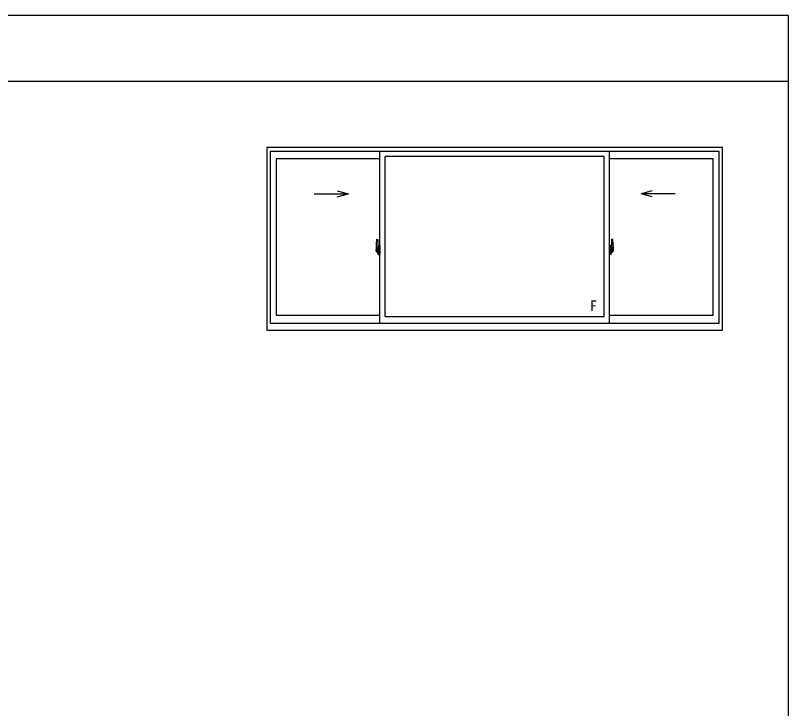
# Model space of a CAD drawing. Units: millimetres, scale not verified. Extents: x -437 to 438, y -281 to 278.
# Drawn here: x 145.5 to 438.2, y -18.6 to 243.9 of the extents above; entities that cross this region are included whole.
import ezdxf
from ezdxf.enums import TextEntityAlignment as Align

# ---------------------------------------------------------------- set-up
doc = ezdxf.new("R2010")
doc.units = ezdxf.units.MM
doc.header["$LTSCALE"] = 2
doc.layers.add('0-5_YKK_A1', color=4, linetype='Continuous')
doc.layers.add('0-7_YKK_ZWAK', color=7, linetype='Continuous')
doc.styles.add('ＭＳ ゴシック', font='')
doc.styles.get('ＭＳ ゴシック').set_extended_font_data('MS Gothic')

msp = doc.modelspace()

# ---------------------------------------------------------------- linework, layer by layer
at = {"layer": '0-5_YKK_A1'}
for p, q in [((283.45, 127.4), (283.45, 192.4)), ((285.45, 129.9), (285.45, 190.5)), ((368.45, 190.5), (285.45, 190.5)), ((368.45, 129.9), (368.45, 190.5)), ((370.45, 127.4), (370.45, 192.4)), ((411.95, 127.4), (411.95, 192.4)), ((409.7, 189.55), (370.45, 189.55)), ((409.7, 130.35), (409.7, 189.55)), ((258.605, 176.396), (271.545, 176.396)), ((267.312, 177.531), (271.545, 176.396)), ((267.312, 175.262), (271.545, 176.396)), ((386.588, 177.531), (382.355, 176.396)), ((395.295, 176.396), (382.355, 176.396)), ((386.588, 175.262), (382.355, 176.396)), ((282.291, 159.059), (282.724, 159.074)), ((282.75, 159.049), (282.75, 155.79)), ((371.15, 159.049), (371.15, 155.79)), ((371.609, 159.059), (371.176, 159.074)), ((282.05, 156.805), (282.05, 154.588)), ((282.638, 155.942), (282.25, 155.942)), ((282.25, 154.883), (282.25, 155.942)), ((282.275, 155.87), (282.638, 155.87)), ((282.275, 154.89), (282.275, 155.87)), ((282.56, 155.493), (282.56, 154.675)), ((282.735, 155.493), (282.56, 155.493)), ((282.575, 155.161), (282.56, 155.161)), ((282.575, 155.047), (282.575, 155.245)), ((282.675, 155.665), (282.675, 155.715)), ((282.675, 155.493), (282.675, 155.271)), ((282.75, 155.374), (282.675, 155.374)), ((282.735, 155.79), (282.735, 155.493)), ((282.75, 155.79), (282.735, 155.79)), ((282.75, 155.83), (282.75, 155.271)), ((282.75, 155.271), (282.75, 155.623)), ((282.75, 155.332), (282.75, 155.567)), ((282.775, 155.648), (282.875, 155.65)), ((282.875, 156.755), (282.875, 155.85)), ((283, 155.85), (282.875, 155.85)), ((282.875, 155.483), (282.875, 155.796)), ((283.025, 155.825), (282.899, 155.821)), ((282.9, 155.825), (282.9, 155.85)), ((283.025, 155.825), (282.9, 155.825)), ((282.923, 155.409), (282.923, 154.741)), ((283, 156.805), (282.925, 156.805)), ((282.935, 155.408), (282.935, 154.392)), ((283.42, 155.449), (282.96, 155.433)), ((283, 156.805), (283, 155.85)), ((283, 156.78), (283.025, 156.78)), ((283.025, 156.81), (283.45, 156.825)), ((283.025, 156.81), (283.025, 155.825)), ((283.025, 156.78), (283.025, 155.825)), ((283.105, 155.565), (283.105, 155.495)), ((283.29, 155.59), (283.13, 155.59)), ((283.13, 155.47), (283.29, 155.47)), ((283.315, 155.565), (283.315, 155.495)), ((283.435, 155.434), (283.435, 154.366)), ((283.435, 155.434), (283.435, 155.429)), ((283.45, 155.213), (283.435, 155.213)), ((283.45, 156.825), (283.45, 153.325)), ((370.875, 156.81), (370.45, 156.825)), ((370.45, 156.825), (370.45, 153.325)), ((370.45, 155.213), (370.465, 155.213)), ((370.465, 155.434), (370.465, 154.366)), ((370.465, 155.434), (370.465, 155.429)), ((370.48, 155.449), (370.94, 155.433)), ((370.585, 155.565), (370.585, 155.495)), ((370.61, 155.59), (370.77, 155.59)), ((370.77, 155.47), (370.61, 155.47)), ((370.795, 155.565), (370.795, 155.495)), ((370.875, 156.81), (370.875, 155.825)), ((370.875, 156.78), (370.875, 155.825)), ((370.9, 156.78), (370.875, 156.78)), ((370.875, 155.825), (371.001, 155.821)), ((370.875, 155.825), (371, 155.825)), ((370.9, 156.805), (370.9, 155.85)), ((370.9, 156.805), (370.975, 156.805)), ((370.9, 155.85), (371.025, 155.85)), ((370.965, 155.408), (370.965, 154.392)), ((370.977, 155.409), (370.977, 154.741)), ((371, 155.825), (371, 155.85)), ((371.025, 156.755), (371.025, 155.85)), ((371.025, 155.483), (371.025, 155.796)), ((371.125, 155.648), (371.025, 155.65)), ((371.15, 155.83), (371.15, 155.271)), ((371.15, 155.79), (371.165, 155.79)), ((371.15, 155.271), (371.15, 155.623)), ((371.15, 155.332), (371.15, 155.567)), ((371.15, 155.374), (371.225, 155.374)), ((371.165, 155.79), (371.165, 155.493)), ((371.165, 155.493), (371.34, 155.493)), ((371.225, 155.665), (371.225, 155.715)), ((371.225, 155.493), (371.225, 155.271)), ((371.262, 155.942), (371.65, 155.942)), ((371.625, 155.87), (371.262, 155.87)), ((371.325, 155.047), (371.325, 155.245)), ((371.325, 155.161), (371.34, 155.161)), ((371.34, 155.493), (371.34, 154.675)), ((371.625, 154.89), (371.625, 155.87)), ((371.65, 154.883), (371.65, 155.942)), ((371.85, 156.805), (371.85, 154.588)), ((282.896, 154.9), (281.86, 154.9)), ((281.878, 154.9), (283.204, 154.9)), ((282.098, 154.538), (282.305, 154.531)), ((282.25, 154.88), (282.25, 154.883)), ((282.251, 154.833), (282.25, 154.88)), ((282.251, 154.843), (282.25, 154.88)), ((282.305, 154.703), (282.305, 154.531)), ((282.52, 154.703), (282.305, 154.703)), ((282.34, 154.634), (282.305, 154.634)), ((282.34, 154.585), (282.575, 154.585)), ((282.34, 154.455), (282.34, 154.585)), ((282.34, 154.439), (282.34, 154.455)), ((282.34, 154.439), (282.629, 154.439)), ((282.45, 154.187), (282.45, 154.137)), ((282.638, 154.137), (282.45, 154.137)), ((282.475, 154.212), (282.638, 154.212)), ((282.52, 154.709), (282.52, 154.675)), ((282.56, 154.709), (282.52, 154.709)), ((282.575, 155.047), (282.675, 155.047)), ((282.575, 155.047), (282.575, 155.047)), ((282.575, 154.973), (282.575, 155.047)), ((282.575, 154.973), (282.675, 154.973)), ((282.575, 154.927), (282.575, 154.973)), ((282.575, 154.927), (282.675, 154.927)), ((282.575, 154.734), (282.575, 154.927)), ((282.575, 154.734), (282.675, 154.734)), ((282.575, 154.679), (282.575, 154.734)), ((282.575, 154.679), (282.675, 154.679)), ((282.575, 154.675), (282.575, 154.679)), ((282.591, 154.9), (283.615, 154.9)), ((282.675, 154.634), (282.663, 154.634)), ((282.675, 155.047), (282.675, 154.249)), ((282.845, 155.047), (282.675, 155.047)), ((282.675, 155.047), (282.675, 155.047)), ((282.675, 154.973), (282.675, 155.047)), ((282.675, 154.927), (282.675, 154.973)), ((282.675, 154.734), (282.675, 154.927)), ((282.675, 154.904), (282.675, 154.634)), ((282.675, 154.679), (282.675, 154.734)), ((282.675, 154.675), (282.675, 154.679)), ((282.675, 154.675), (282.675, 154.544)), ((282.675, 154.544), (282.675, 154.532)), ((282.675, 154.532), (282.675, 154.48)), ((282.75, 154.527), (282.75, 155.047)), ((282.75, 155.047), (282.75, 154.249)), ((282.875, 154.5), (282.775, 154.502)), ((282.875, 154.354), (282.875, 154.667)), ((282.875, 153.395), (282.875, 154.3)), ((283, 154.3), (282.875, 154.3)), ((283.025, 154.325), (282.899, 154.329)), ((282.9, 154.325), (282.9, 154.3)), ((283.025, 154.325), (282.9, 154.325)), ((283, 153.345), (282.925, 153.345)), ((282.96, 154.367), (283.42, 154.351)), ((283, 154.475), (283, 154.418)), ((283, 153.345), (283, 154.3)), ((283, 153.37), (283.025, 153.37)), ((283.375, 154.5), (283.025, 154.5)), ((283.025, 154.393), (283.375, 154.393)), ((283.025, 153.37), (283.025, 154.325)), ((283.4, 154.475), (283.4, 154.418)), ((283.45, 154.888), (283.435, 154.888)), ((371.309, 154.9), (370.285, 154.9)), ((370.45, 154.888), (370.465, 154.888)), ((370.94, 154.367), (370.48, 154.351)), ((370.5, 154.475), (370.5, 154.418)), ((370.525, 154.5), (370.875, 154.5)), ((370.875, 154.393), (370.525, 154.393)), ((372.022, 154.9), (370.696, 154.9)), ((370.875, 154.325), (371.001, 154.329)), ((370.875, 153.37), (370.875, 154.325)), ((370.875, 154.325), (371, 154.325)), ((370.9, 153.37), (370.875, 153.37)), ((370.9, 154.475), (370.9, 154.418)), ((370.9, 153.345), (370.9, 154.3)), ((370.9, 154.3), (371.025, 154.3)), ((370.9, 153.345), (370.975, 153.345)), ((371, 154.325), (371, 154.3)), ((371.004, 154.9), (372.04, 154.9)), ((371.025, 154.354), (371.025, 154.667)), ((371.025, 154.5), (371.125, 154.502)), ((371.025, 153.395), (371.025, 154.3)), ((371.055, 155.047), (371.225, 155.047)), ((371.15, 154.527), (371.15, 155.047)), ((371.15, 155.047), (371.15, 154.249)), ((371.225, 155.047), (371.225, 154.249)), ((371.225, 155.047), (371.225, 155.047)), ((371.325, 155.047), (371.225, 155.047)), ((371.225, 154.973), (371.225, 155.047)), ((371.325, 154.973), (371.225, 154.973)), ((371.225, 154.927), (371.225, 154.973)), ((371.325, 154.927), (371.225, 154.927)), ((371.225, 154.734), (371.225, 154.927)), ((371.225, 154.904), (371.225, 154.634)), ((371.325, 154.734), (371.225, 154.734)), ((371.225, 154.679), (371.225, 154.734)), ((371.325, 154.679), (371.225, 154.679)), ((371.225, 154.675), (371.225, 154.679)), ((371.225, 154.675), (371.225, 154.544)), ((371.225, 154.634), (371.237, 154.634)), ((371.225, 154.544), (371.225, 154.532)), ((371.225, 154.532), (371.225, 154.48)), ((371.425, 154.212), (371.262, 154.212)), ((371.262, 154.137), (371.45, 154.137)), ((371.56, 154.439), (371.271, 154.439)), ((371.325, 155.047), (371.325, 155.047)), ((371.325, 154.973), (371.325, 155.047)), ((371.325, 154.927), (371.325, 154.973)), ((371.325, 154.734), (371.325, 154.927)), ((371.325, 154.679), (371.325, 154.734)), ((371.325, 154.675), (371.325, 154.679)), ((371.56, 154.585), (371.325, 154.585)), ((371.34, 154.709), (371.38, 154.709)), ((371.38, 154.709), (371.38, 154.675)), ((371.38, 154.703), (371.595, 154.703)), ((371.45, 154.187), (371.45, 154.137)), ((371.56, 154.634), (371.595, 154.634)), ((371.56, 154.455), (371.56, 154.585)), ((371.56, 154.439), (371.56, 154.455)), ((371.595, 154.703), (371.595, 154.531)), ((371.802, 154.538), (371.595, 154.531)), ((371.649, 154.833), (371.65, 154.88)), ((371.649, 154.843), (371.65, 154.88)), ((371.65, 154.88), (371.65, 154.883)), ((244.2, 130.35), (283.45, 130.35)), ((285.45, 129.9), (368.45, 129.9)), ((370.45, 130.35), (409.7, 130.35)), ((241.95, 127.4), (411.95, 127.4))]:
    msp.add_line(p, q, dxfattribs=at)
msp.add_lwpolyline([(240.7, 124.65), (413.2, 124.65), (413.2, 193.9), (240.7, 193.9)], close=True, dxfattribs=at)
for points in [[(411.95, 192.4), (241.95, 192.4), (241.95, 127.4)], [(283.45, 189.55), (244.2, 189.55), (244.2, 130.35)], [(282.675, 155.832), (282.675, 155.493), (282.675, 155.271)], [(282.675, 155.271), (282.845, 155.271), (282.845, 155.073)], [(282.923, 155.409), (282.923, 155.409), (282.914, 155.411), (282.904, 155.416), (282.892, 155.429), (282.879, 155.455), (282.875, 155.483)], [(370.977, 155.409), (370.977, 155.409), (370.986, 155.411), (370.996, 155.416), (371.008, 155.429), (371.021, 155.455), (371.025, 155.483)], [(371.225, 155.271), (371.055, 155.271), (371.055, 155.073)], [(371.225, 155.832), (371.225, 155.493), (371.225, 155.271)], [(282.34, 154.585), (282.34, 154.675), (282.575, 154.675), (282.675, 154.675)], [(282.45, 154.137), (282.428, 154.167), (282.417, 154.184)], [(282.672, 154.464), (282.669, 154.458), (282.664, 154.453), (282.653, 154.445), (282.638, 154.44), (282.621, 154.44), (282.61, 154.442), (282.599, 154.445), (282.575, 154.455), (282.575, 154.455)], [(282.675, 155.073), (282.845, 155.073), (282.845, 155.047)], [(282.875, 154.667), (282.875, 154.676), (282.883, 154.704), (282.89, 154.717), (282.899, 154.729), (282.907, 154.736), (282.918, 154.74), (282.923, 154.741)], [(283.025, 154.325), (283.025, 153.34), (283.45, 153.325)], [(370.875, 154.325), (370.875, 153.34), (370.45, 153.325)], [(371.025, 154.667), (371.025, 154.676), (371.017, 154.704), (371.01, 154.717), (371.001, 154.729), (370.993, 154.736), (370.982, 154.74), (370.977, 154.741)], [(371.225, 155.073), (371.055, 155.073), (371.055, 155.047)], [(371.56, 154.585), (371.56, 154.675), (371.325, 154.675), (371.225, 154.675)], [(371.228, 154.464), (371.231, 154.458), (371.236, 154.453), (371.247, 154.445), (371.262, 154.44), (371.279, 154.44), (371.29, 154.442), (371.301, 154.445), (371.325, 154.455), (371.325, 154.455)], [(371.45, 154.137), (371.472, 154.167), (371.483, 154.184)]]:
    msp.add_lwpolyline(points, dxfattribs=at)
for centre, radius, start, end in [((295.3, 156.764), 13.25, 170.20654, 179.82143), ((282.292, 159.009), 0.05, 92, 170.20654), ((282.725, 159.049), 0.025, 0, 92), ((371.175, 159.049), 0.025, 88, 180), ((371.608, 159.009), 0.05, 9.79346, 88), ((358.6, 156.764), 13.25, 0.17857, 9.79346), ((282.275, 155.895), 0.025, 180, 270), ((282.638, 155.83), 0.113, 0, 90), ((282.638, 155.832), 0.0375, 0, 90), ((282.775, 155.623), 0.025, 91, 180), ((282.925, 156.755), 0.05, 90, 180), ((282.9, 155.796), 0.025, 91.99999, 180), ((282.96, 155.407), 0.0254, 88.99206, 157.90245), ((283.13, 155.565), 0.025, 90, 180), ((283.13, 155.495), 0.025, 180, 270), ((283.29, 155.565), 0.025, 0, 90), ((283.29, 155.495), 0.025, 270, 0), ((370.61, 155.565), 0.025, 90, 180), ((370.61, 155.495), 0.025, 180, 270), ((370.77, 155.565), 0.025, 0, 90), ((370.77, 155.495), 0.025, 270, 0), ((370.94, 155.407), 0.0254, 22.09755, 91.00794), ((370.975, 156.755), 0.05, 0, 90), ((371, 155.796), 0.025, 0, 88.00001), ((371.125, 155.623), 0.025, 0, 89), ((371.262, 155.83), 0.113, 90, 180), ((371.262, 155.832), 0.0375, 90, 180), ((371.625, 155.895), 0.025, 270, 0), ((282.1, 154.588), 0.05, 180, 268), ((283.726, 154.88), 1.476, 179.91894, 190.81318), ((283.558, 154.822), 1.307, 179.5362, 192.85144), ((283.747, 154.849), 1.472, 178.42075, 189.33089), ((283.199, 154.743), 0.933, 188.62914, 193.1575), ((283.558, 154.822), 1.307, 192.85144, 209.23122), ((283.199, 154.743), 0.933, 193.1575, 216.63292), ((283.16, 154.763), 0.88, 189.9821, 192.05297), ((283.16, 154.763), 0.88, 192.05297, 218.82619), ((282.475, 154.187), 0.025, 90, 180), ((282.58, 154.68), 0.095, 266.91231, 356.7406), ((282.638, 154.249), 0.0375, 270, 0), ((282.638, 154.249), 0.113, 270, 0), ((282.775, 154.527), 0.025, 180, 269.00002), ((282.9, 154.354), 0.025, 180, 268.00001), ((282.925, 153.395), 0.05, 180, 270), ((282.96, 154.393), 0.0256, 202.43823, 270.66726), ((283.025, 154.475), 0.025, 90, 180), ((283.025, 154.418), 0.025, 180, 270), ((283.375, 154.475), 0.025, 0, 90), ((283.375, 154.418), 0.025, 270, 0), ((370.525, 154.475), 0.025, 90, 180), ((370.525, 154.418), 0.025, 180, 270), ((370.875, 154.475), 0.025, 0, 90), ((370.875, 154.418), 0.025, 270, 0), ((370.94, 154.393), 0.0256, 269.33274, 337.56177), ((370.975, 153.395), 0.05, 270, 0), ((371, 154.354), 0.025, 271.99999, 0), ((371.125, 154.527), 0.025, 270.99998, 0), ((371.262, 154.249), 0.113, 180, 270), ((371.262, 154.249), 0.0375, 180, 270), ((371.32, 154.68), 0.095, 183.2594, 273.08769), ((370.74, 154.763), 0.88, 321.17381, 347.94703), ((371.425, 154.187), 0.025, 0, 90), ((370.701, 154.743), 0.933, 323.36708, 346.8425), ((370.342, 154.822), 1.307, 330.76878, 347.14856), ((370.74, 154.763), 0.88, 347.94703, 350.0179), ((370.153, 154.849), 1.472, 350.66911, 1.57925), ((370.701, 154.743), 0.933, 346.8425, 351.37086), ((370.342, 154.822), 1.307, 347.14856, 0.4638), ((370.174, 154.88), 1.476, 349.18682, 0.08106), ((371.8, 154.588), 0.05, 272, 0)]:
    msp.add_arc(centre, radius, start, end, dxfattribs=at)
for centre, major_axis, ratio, start_param, end_param in [((282.675, 155.245), (0.1, 0), 0.251336, 1.5707963, 3.1415927), ((282.96, 155.408), (-0.0236, 0.0086), 0.995692, 6.2803203, 6.6313047), ((283.42, 155.434), (0.0106, 0.011), 0.965668, 5.4977978, 7.1034794), ((370.48, 155.434), (-0.0106, 0.011), 0.965668, 5.4628912, 7.0685728), ((370.94, 155.408), (0.0236, 0.0086), 0.995692, 5.9350659, 6.2860503), ((371.225, 155.245), (-0.1, 0), 0.251336, 3.1415927, 4.712389), ((282.675, 155.047), (0.1, 0), 0.251336, 1.5707963, 3.1415927), ((282.575, 154.48), (-0.1, 0), 0.637322, 2.8889124, 3.1415927), ((282.96, 154.392), (0.0236, 0.0086), 0.995692, 2.7934732, 3.1444576), ((283.42, 154.366), (-0.0106, 0.011), 0.965668, 2.3212985, 3.9269802), ((370.48, 154.366), (0.0106, 0.011), 0.965668, 2.3562051, 3.9618868), ((370.94, 154.392), (-0.0236, 0.0086), 0.995692, 3.1387277, 3.4897121), ((371.225, 155.047), (-0.1, 0), 0.251336, 3.1415927, 4.712389), ((371.325, 154.48), (0.1, 0), 0.637322, 3.1415927, 3.3942729)]:
    msp.add_ellipse(centre, major_axis=major_axis, ratio=ratio, start_param=start_param, end_param=end_param, dxfattribs=at)
at = {"layer": '0-7_YKK_ZWAK'}
for p, q in [((438.2, 243.9), (-436.8, 243.9)), ((438.2, 218.9), (-436.8, 218.9))]:
    msp.add_line(p, q, dxfattribs=at)
msp.add_lwpolyline([(-436.8, -281.1), (438.2, -281.1), (438.2, 243.9)], dxfattribs=at)

# ---------------------------------------------------------------- texts
at = {"layer": '0-5_YKK_A1', "style": 'ＭＳ ゴシック'}
msp.add_text('F', height=4.032, dxfattribs=at).set_placement((362.974, 130.719), align=Align.BOTTOM_LEFT)

doc.saveas('drawing.dxf')
